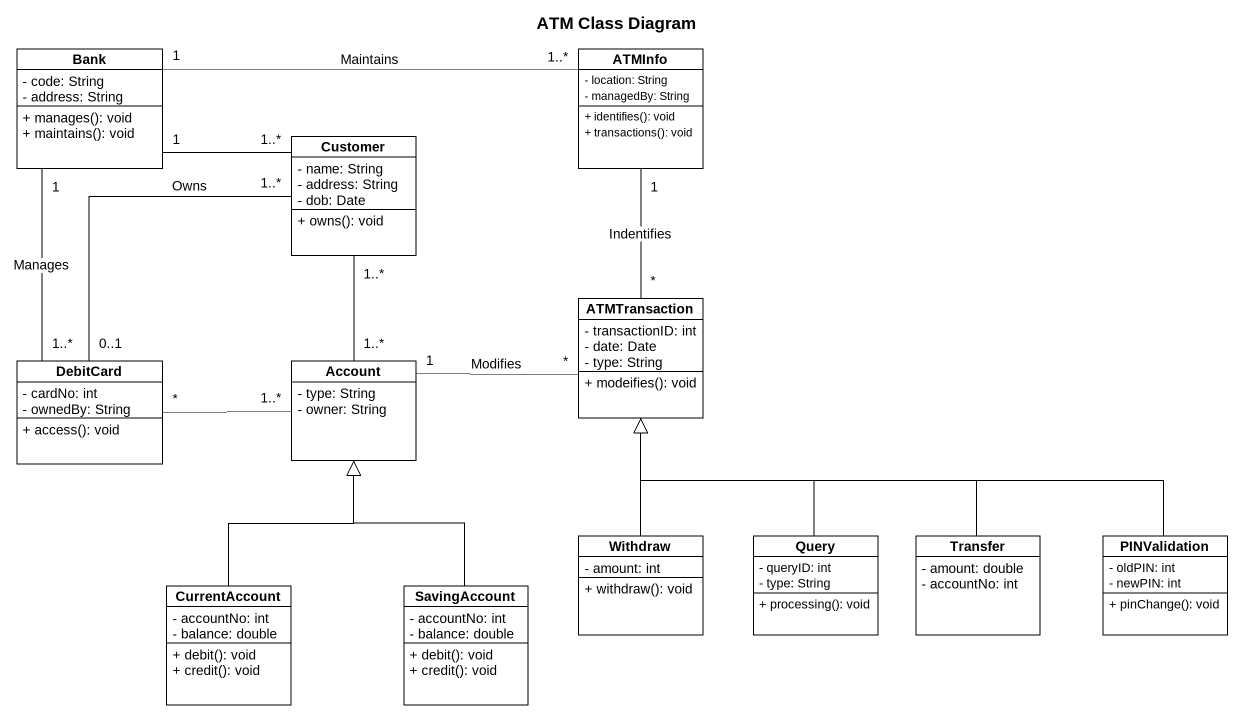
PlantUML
@startuml
title ATM Class Diagram
hide circle
hide empty members
skinparam classAttributeIconSize 0
class Bank {
  - code: String
  - address: String
  + manages(): void
  + maintains(): void
}
class ATMInfo {
  - location: String
  - managedBy: String
  + identifies(): void
  + transactions(): void
}
class Customer {
  - name: String
  - address: String
  - dob: Date
  + owns(): void
}
class ATMTransaction {
  - transactionID: int
  - date: Date
  - type: String
  + modeifies(): void
}
class DebitCard {
  - cardNo: int
  - ownedBy: String
  + access(): void
}
class Account {
  - type: String
  - owner: String
}
class Withdraw {
  - amount: int
  + withdraw(): void
}
class Query {
  - queryID: int
  - type: String
  + processing(): void
}
class Transfer {
  - amount: double
  - accountNo: int
}
class PINValidation {
  - oldPIN: int
  - newPIN: int
  + pinChange(): void
}
class CurrentAccount {
  - accountNo: int
  - balance: double
  + debit(): void
  + credit(): void
}
class SavingAccount {
  - accountNo: int
  - balance: double
  + debit(): void
  + credit(): void
}
Bank "1" -right- "1..*" ATMInfo : Maintains
Bank "1" -right- "1..*" Customer
ATMInfo "1" -- "*" ATMTransaction : Indentifies
Customer "1..*" -- "1..*" Account
DebitCard "1..*" -up- "1" Bank : Manages
DebitCard "0..1" -up- "1..*" Customer : Owns
DebitCard "*" -right- "1..*" Account
Account "1" -right- "*" ATMTransaction : Modifies
Withdraw -up-|> ATMTransaction
Query -up-|> ATMTransaction
Transfer -up-|> ATMTransaction
PINValidation -left-|> ATMTransaction
CurrentAccount -up-|> Account
SavingAccount -up-|> Account
@enduml
